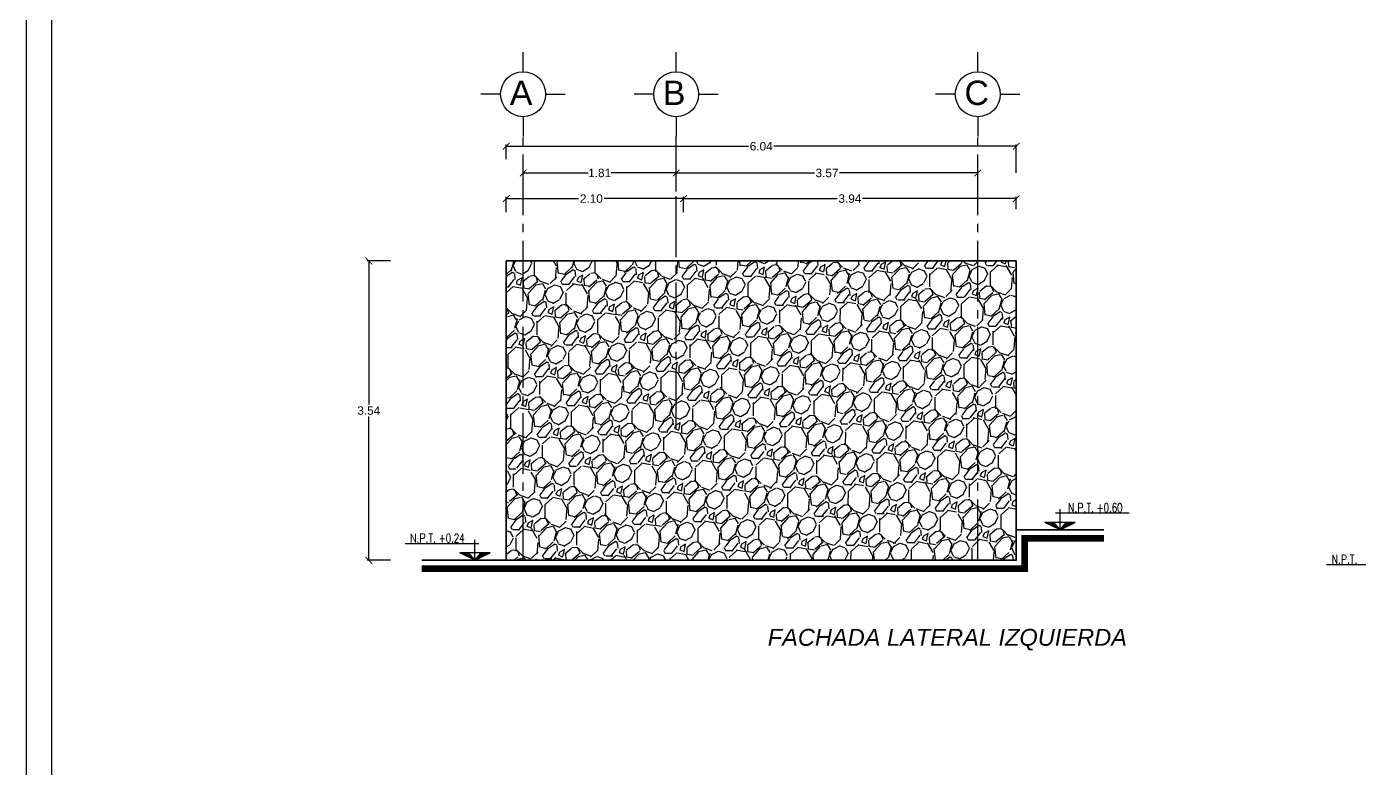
# Model space of a CAD drawing. Header units: millimetres. Extents: x 525387 to 527545, y 2235066 to 2235448.
# Drawn here: x 525706.13 to 525721.91, y 2235186.83 to 2235195.6 of the extents above; entities that cross this region are included whole.
import ezdxf
from ezdxf.enums import TextEntityAlignment as Align

# ---------------------------------------------------------------- set-up
doc = ezdxf.new("R2010")
doc.units = ezdxf.units.MM
doc.linetypes.add('ACAD_ISO04W100', pattern=[30, 24, -3, 0, -3])
for name, color, linetype in [('auxiliar', 6, 'Continuous'), ('COTAS', 2, 'Continuous'), ('EJES', 1, 'Continuous'), ('pie de plano', 7, 'Continuous'), ('Texto', 7, 'Continuous')]:
    doc.layers.add(name, color=color, linetype=linetype)
doc.layers.add('muro', color=5, linetype='Continuous', lineweight=35)
doc.styles.add('ARIAL', font='ariali.ttf')
doc.styles.add('ROMANS', font='romans')
doc.styles.get("Standard").update_dxf_attribs({"font": 'arial.ttf'})
doc.styles.add('STYLE1', font='arial.ttf')
doc.dimstyles.new('ISO-25', dxfattribs={"dimtxt": 0.04, "dimasz": 0.02, "dimexe": 0.02, "dimexo": 0.02, "dimgap": 0.02, "dimtad": 0, "dimtih": 1, "dimtoh": 1, "dimzin": 1, "dimdsep": 46, "dimtxsty": 'Standard', "dimcen": 0.02, "dimazin": 0, "dimtfac": 1, "dimtmove": 0, "dimatfit": 3, "dimfxl": 1, "dimarcsym": 0})

# ---------------------------------------------------------------- blocks, each defined once
blk = doc.blocks.new('EJE')
at = {"layer": 'EJES', "color": 2}
for p, q in [((-0.7800000000006548, 0.4159999999999116), (-0.7800000000006548, 0.7800000000000296)), ((-1.195999999999913, 0), (-1.5600000000004, 0)), ((-0.3640000000004875, 0), (0, 0)), ((-0.7800000000006548, -0.4160000000000679), (-0.7800000000006548, -0.7800000000000296))]:
    blk.add_line(p, q, dxfattribs=at)
at = {"layer": 'EJES', "color": 4}
blk.add_circle((-0.7800000000006548, 0), 0.4160000000000001, dxfattribs=at)
blk = doc.blocks.new('_ArchTick')
at = {"color": 0, "linetype": 'ByBlock', "lineweight": 0, "const_width": 0.15}
blk.add_lwpolyline([(-0.5, -0.5), (0.5, 0.5)], dxfattribs=at)
blk = doc.blocks.new('*D186')
at = {"layer": 'COTAS', "color": 0, "linetype": 'Continuous', "lineweight": -2, "transparency": 16777216}
for p, q in [((525712.0098729877, 2235193.652131418), (525712.0098729877, 2235193.892767716)), ((525712.0098729877, 2235193.872767716), (525712.7803592281, 2235193.872767716)), ((525713.8218823035, 2235193.872767716), (525713.0513960631, 2235193.872767716)), ((525713.8218823035, 2235193.652131418), (525713.8218823035, 2235193.892767716))]:
    blk.add_line(p, q, dxfattribs=at)
at = {"layer": 'Defpoints', "color": 0, "linetype": 'Continuous', "transparency": 16777216}
for p in [(525713.8218823035, 2235193.872767716), (525712.0098729877, 2235193.632131418), (525713.8218823035, 2235193.632131418)]:
    blk.add_point(p, dxfattribs=at)
at = {"layer": 'COTAS', "color": 0, "linetype": 'Continuous', "lineweight": -2, "transparency": 16777216, "xscale": 0.08, "yscale": 0.08, "zscale": 0.08, "rotation": 180}
blk.add_blockref('_ArchTick', (525712.0098729877, 2235193.872767716), dxfattribs=at)
at = {"layer": 'COTAS', "color": 0, "linetype": 'Continuous', "lineweight": -2, "transparency": 16777216, "xscale": 0.08, "yscale": 0.08, "zscale": 0.08}
blk.add_blockref('_ArchTick', (525713.8218823035, 2235193.872767716), dxfattribs=at)
at = {"layer": 'COTAS', "color": 0, "linetype": 'Continuous', "lineweight": -3, "transparency": 16777216, "insert": (525712.9158776456, 2235193.872767716), "char_height": 0.1, "attachment_point": 5}
blk.add_mtext('1.81', dxfattribs=at)
blk = doc.blocks.new('*D187')
at = {"layer": 'COTAS', "color": 0, "linetype": 'Continuous', "lineweight": -2, "transparency": 16777216}
for p, q in [((525713.8218823035, 2235193.652131418), (525713.8218823035, 2235193.892767716)), ((525713.8218823035, 2235193.872767716), (525715.4578286661, 2235193.872767716)), ((525717.3934612495, 2235193.872767716), (525715.757514887, 2235193.872767716)), ((525717.3934612495, 2235193.652131418), (525717.3934612495, 2235193.892767716))]:
    blk.add_line(p, q, dxfattribs=at)
at = {"layer": 'Defpoints', "color": 0, "linetype": 'Continuous', "transparency": 16777216}
for p in [(525717.3934612495, 2235193.872767716), (525713.8218823035, 2235193.632131418), (525717.3934612495, 2235193.632131418)]:
    blk.add_point(p, dxfattribs=at)
at = {"layer": 'COTAS', "color": 0, "linetype": 'Continuous', "lineweight": -2, "transparency": 16777216, "xscale": 0.08, "yscale": 0.08, "zscale": 0.08, "rotation": 180}
blk.add_blockref('_ArchTick', (525713.8218823035, 2235193.872767716), dxfattribs=at)
at = {"layer": 'COTAS', "color": 0, "linetype": 'Continuous', "lineweight": -2, "transparency": 16777216, "xscale": 0.08, "yscale": 0.08, "zscale": 0.08}
blk.add_blockref('_ArchTick', (525717.3934612495, 2235193.872767716), dxfattribs=at)
at = {"layer": 'COTAS', "color": 0, "linetype": 'Continuous', "lineweight": -3, "transparency": 16777216, "insert": (525715.6076717766, 2235193.872767716), "char_height": 0.1, "attachment_point": 5}
blk.add_mtext('3.57', dxfattribs=at)
blk = doc.blocks.new('*D188')
at = {"layer": 'COTAS', "color": 0, "linetype": 'Continuous', "lineweight": -2, "transparency": 16777216}
for p, q in [((525711.8098729877, 2235194.036261969), (525711.8098729877, 2235194.208773291)), ((525711.8098729877, 2235194.188773291), (525714.6788982172, 2235194.188773291)), ((525717.847814306, 2235194.188773291), (525714.9787890767, 2235194.188773291)), ((525717.847814306, 2235193.874105571), (525717.847814306, 2235194.208773291))]:
    blk.add_line(p, q, dxfattribs=at)
at = {"layer": 'Defpoints', "color": 0, "linetype": 'Continuous', "transparency": 16777216}
for p in [(525717.847814306, 2235194.188773291), (525711.8098729877, 2235194.016261969), (525717.847814306, 2235193.854105571)]:
    blk.add_point(p, dxfattribs=at)
at = {"layer": 'COTAS', "color": 0, "linetype": 'Continuous', "lineweight": -2, "transparency": 16777216, "xscale": 0.08, "yscale": 0.08, "zscale": 0.08, "rotation": 180}
blk.add_blockref('_ArchTick', (525711.8098729877, 2235194.188773291), dxfattribs=at)
at = {"layer": 'COTAS', "color": 0, "linetype": 'Continuous', "lineweight": -2, "transparency": 16777216, "xscale": 0.08, "yscale": 0.08, "zscale": 0.08}
blk.add_blockref('_ArchTick', (525717.847814306, 2235194.188773291), dxfattribs=at)
at = {"layer": 'COTAS', "color": 0, "linetype": 'Continuous', "lineweight": -3, "transparency": 16777216, "insert": (525714.8288436469, 2235194.188773291), "char_height": 0.1, "attachment_point": 5}
blk.add_mtext('6.04', dxfattribs=at)
blk = doc.blocks.new('*D189')
at = {"layer": 'COTAS', "color": 0, "linetype": 'Continuous', "lineweight": -2, "transparency": 16777216}
for p, q in [((525713.9099195683, 2235193.444571178), (525713.9099195683, 2235193.589452269)), ((525713.9099195683, 2235193.569452269), (525715.7292284652, 2235193.569452269)), ((525717.847814306, 2235193.569452269), (525716.0285054093, 2235193.569452269)), ((525717.847814306, 2235193.444571178), (525717.847814306, 2235193.589452269))]:
    blk.add_line(p, q, dxfattribs=at)
at = {"layer": 'Defpoints', "color": 0, "linetype": 'Continuous', "transparency": 16777216}
for p in [(525717.847814306, 2235193.569452269), (525713.9099195683, 2235193.424571178), (525717.847814306, 2235193.424571178)]:
    blk.add_point(p, dxfattribs=at)
at = {"layer": 'COTAS', "color": 0, "linetype": 'Continuous', "lineweight": -2, "transparency": 16777216, "xscale": 0.08, "yscale": 0.08, "zscale": 0.08, "rotation": 180}
blk.add_blockref('_ArchTick', (525713.9099195683, 2235193.569452269), dxfattribs=at)
at = {"layer": 'COTAS', "color": 0, "linetype": 'Continuous', "lineweight": -2, "transparency": 16777216, "xscale": 0.08, "yscale": 0.08, "zscale": 0.08}
blk.add_blockref('_ArchTick', (525717.847814306, 2235193.569452269), dxfattribs=at)
at = {"layer": 'COTAS', "color": 0, "linetype": 'Continuous', "lineweight": -3, "transparency": 16777216, "insert": (525715.8788669372, 2235193.569452269), "char_height": 0.1, "attachment_point": 5}
blk.add_mtext('3.94', dxfattribs=at)
blk = doc.blocks.new('*D190')
at = {"layer": 'COTAS', "color": 0, "linetype": 'Continuous', "lineweight": -2, "transparency": 16777216}
for p, q in [((525711.8098729877, 2235193.40869301), (525711.8098729877, 2235193.589452269)), ((525711.8098729877, 2235193.569452269), (525712.6673558216, 2235193.569452269)), ((525713.9099195683, 2235193.569452269), (525712.9684745119, 2235193.569452269)), ((525713.9099195683, 2235193.40869301), (525713.9099195683, 2235193.589452269))]:
    blk.add_line(p, q, dxfattribs=at)
at = {"layer": 'Defpoints', "color": 0, "linetype": 'Continuous', "transparency": 16777216}
for p in [(525713.9099195683, 2235193.569452269), (525711.8098729877, 2235193.38869301), (525713.9099195683, 2235193.38869301)]:
    blk.add_point(p, dxfattribs=at)
at = {"layer": 'COTAS', "color": 0, "linetype": 'Continuous', "lineweight": -2, "transparency": 16777216, "xscale": 0.08, "yscale": 0.08, "zscale": 0.08, "rotation": 180}
blk.add_blockref('_ArchTick', (525711.8098729877, 2235193.569452269), dxfattribs=at)
at = {"layer": 'COTAS', "color": 0, "linetype": 'Continuous', "lineweight": -2, "transparency": 16777216, "xscale": 0.08, "yscale": 0.08, "zscale": 0.08}
blk.add_blockref('_ArchTick', (525713.9099195683, 2235193.569452269), dxfattribs=at)
at = {"layer": 'COTAS', "color": 0, "linetype": 'Continuous', "lineweight": -3, "transparency": 16777216, "insert": (525712.8179151667, 2235193.569452269), "char_height": 0.1, "attachment_point": 5}
blk.add_mtext('2.10', dxfattribs=at)
blk = doc.blocks.new('*D202')
at = {"layer": 'COTAS', "color": 0, "linetype": 'Continuous', "lineweight": -2, "transparency": 16777216}
for p, q in [((525710.4380117189, 2235192.831884709), (525710.1622142794, 2235192.831884709)), ((525710.1822142794, 2235192.831884709), (525710.1822142794, 2235191.132976114)), ((525710.1822142794, 2235189.29188471), (525710.1822142794, 2235190.990793304)), ((525710.4380117189, 2235189.29188471), (525710.1622142794, 2235189.29188471))]:
    blk.add_line(p, q, dxfattribs=at)
at = {"layer": 'Defpoints', "color": 0, "linetype": 'Continuous', "transparency": 16777216}
for p in [(525710.4580117189, 2235192.831884709), (525710.1822142794, 2235189.29188471), (525710.4580117189, 2235189.29188471)]:
    blk.add_point(p, dxfattribs=at)
at = {"layer": 'COTAS', "color": 0, "linetype": 'Continuous', "lineweight": -2, "transparency": 16777216, "xscale": 0.08, "yscale": 0.08, "zscale": 0.08}
for p, rotation in [((525710.1822142794, 2235192.831884709), 90), ((525710.1822142794, 2235189.29188471), 270)]:
    blk.add_blockref('_ArchTick', p, dxfattribs=dict(at, rotation=rotation))
at = {"layer": 'COTAS', "color": 0, "linetype": 'Continuous', "lineweight": -3, "transparency": 16777216, "insert": (525710.1822142799, 2235191.061884709), "char_height": 0.1, "attachment_point": 5}
blk.add_mtext('3.54', dxfattribs=at)

msp = doc.modelspace()

# ---------------------------------------------------------------- hatches: boundary and pattern name
at = {"layer": 'muro', "linetype": 'Continuous', "lineweight": -3}
h = msp.add_hatch(dxfattribs=at)
h.set_pattern_fill('GRAVEL', color=41, scale=0.02, angle=47.51999999999998)
h.set_pattern_definition([(275.5327875, (-63.09181854660864, 0.6128218643304063), (0.6273574399329953, -6.084874907716776), [0.06834428800000002, -6.766096727913001]), (232.489741, (-63.08522909623413, 0.5447958579522425), (3.742172111715657, 4.838949047705952), [0.117280944, -11.6108097787048]), (180.0304470999999, (-63.15664184826263, 0.4517634439896039), (7.551913965062459, -0.02719309270098558), [0.08269630400000003, -8.18694455882]), (314.793689, (-63.19677461830308, 0.2198800785472323), (-7.150064205075684, 7.236037994876192), [0.106800904, -10.5732874851476]), (340.35365418, (-63.12152740960856, 0.1440890079407018), (-6.21122529612089, 2.243545479999107), [0.10472674, -10.3679615490688]), (44.79368899999994, (-63.02289711819911, 0.1088784183902967), (-7.236037994876193, -7.150064205075684), [0.106800904, -10.5732874851476]), (85.21424046999998, (-62.94710604759258, 0.1841256270848119), (-0.713331228173657, -8.301227292328909), [0.1412387319999999, -13.9826230628494]), (119.77532837, (-62.93532248577203, 0.3248718343900932), (-5.84096313304669, 10.17011610938574), [0.133343904, -13.201051320381]), (168.94956562, (-63.00154112635448, 0.4406116341108994), (-7.615089159364971, 1.462644555222756), [0.1071626, -10.6091091397424]), (222.7563583, (-63.10671692312351, 0.4611518330875113), (4.148416395991575, 3.778154232620082), [0.122342656, -5.99478739]), (269.9174378, (-63.19654663236199, 0.3780956151497122), (0.004394501780385696, -8.26963969519556), [0.158215584, -15.6633545024354]), (186.3340748299999, (-62.85338967580667, 0.5873594848637503), (-4.649423447424813, -0.5641822458481003), [0.054000908, -5.346113164868801]), (218.9892344, (-62.90706116758197, 0.5814017864310977), (5.209211191337308, 4.184398494891988), [0.102736396, -10.170927799408]), (272.52, (-62.98691468079561, 0.5167625257032717), (0.3746566636179876, -0.343069066525513), [0.07184186799999998, -0.6465786216855998]), (250.71859051, (-63.05588831508654, 0.5317048472330728), (0.9660320055696191, 2.559421451071473), [0.03868826400000001, -3.8301244737788]), (339.3214094900001, (-63.06866344983479, 0.4951868087840516), (-1.467039057424998, 0.6545505358561683), [0.05471312400000002, -2.680950598]), (78.48375653, (-63.01747502081197, 0.4758661686762217), (0.2798938724068459, 1.810108123894643), [0.088863932, -2.873259630582]), (209.08505118, (-62.99973376055877, 0.5629408842062078), (1.060794796647549, 0.4062442607659413), [0.06425742800000002, -1.5421796233656]), (63.90954033399998, (-63.26764350841957, 0.2778859438856393), (2.306720674400933, 4.775773835756019), [0.09001760000000003, -8.911765334507802]), (117.86617594, (-63.22805460029113, 0.3587310300269653), (2.748947033521418, -5.272386386344656), [0.075519788, -7.476443135640001]), (340.71859051, (-63.07466509328236, 0.6315546975113039), (-2.559421451073359, 0.9660320055702818), [0.07737602000000002, -3.7914367177788]), (31.13045967000001, (-63.00162901638431, 0.6060044280148138), (-4.554660655918425, -2.717359436921628), [0.09001760000000003, -8.911765334508]), (26.96395478000001, (-63.03535637697644, 0.06518312263984131), (-2.46465865986332, -1.187145185038752), [0.08680703999999996, -4.253546862621199]), (342.2951406, (-62.95798592651528, 0.1045440448271849), (-5.836568633452923, 1.90047641053246), [0.072734424, -7.200718676144002]), (114.32140949, (-62.69657773899915, 0.2922321976220028), (-1.187145185193641, 2.464658659788772), [0.07737602000000002, -3.7914367177788]), (64.87402463999999, (-62.72844552791413, 0.3627412667526472), (-2.961271209956159, -6.242812893326421), [0.08515654800000004, -8.430475196040002]), (116.96395478, (-62.86468158159663, 0.1086504324492062), (1.187145185021635, -2.464658659871579), [0.04340352, -4.296950382621201]), (148.829932474, (-62.71716188299068, 0.2697527978049257), (-1.841695720997398, 0.997619602483961), [0.02590292, -2.564398992905201]), (213.483756532, (-62.73932540683683, 0.2831596844950202), (1.403863863194308, 0.7809009243283227), [0.10472674, -1.9898109178138]), (233.52900596, (-62.82667205332282, 0.2253818050977038), (3.056034001422586, 4.089635702864697), [0.09705340000000001, -9.608272972667402]), (351.21006753, (-62.98375592108636, 0.4449899526889284), (-1.092382393783055, 0.3114814693571332), [0.073264776, -1.758355271936]), (40.67722659000002, (-62.91135159613017, 0.4337941977953069), (6.581487457871514, 5.683025148798748), [0.127911352, -12.6632018130062]), (108.4653959, (-62.81434462959025, 0.5171662917040305), (1.250320379162404, -3.900110120169852), [0.05230164800000001, -5.177878463622001]), (137.52, (-62.83091027598959, 0.5667753408722215), (-0.717725730143433, -0.03158759709247172), [0.03048000000000001, -0.4775200000000001]), (167.77643716, (-62.84477313456188, 0.2281807438211091), (3.99487291136442, -0.9028568114857463), [0.07057339200000001, -6.986788154640001]), (95.53278749999993, (-62.91374676885281, 0.2431230653509101), (-0.627357439911695, 6.08487490771884), [0.136688576, -6.697752439912999]), (47.51999999999998, (-62.92692566960181, 0.3791750781072377), (-0.03158759709247172, 0.717725730143433), [0.13208, -0.3759200000000001]), (12.82484650000002, (-62.83772771230519, 0.4765858106479053), (6.053287309852534, 1.345083173776907), [0.08032191199999997, -7.951863344827999]), (301.5746041, (-62.75940963393126, 0.4944149609309459), (1.155557587976896, -1.746932929699745), [0.073965816, -3.624330007754401]), (255.16597536, (-62.72068046368577, 0.4313990250726604), (-2.771745628541102, -10.5491672738024), [0.12042902, -11.9224928845876]), (222.94607874, (-62.75151273465814, 0.3149835283950876), (-4.834554528448964, -4.527467560507797), [0.127405892, -12.613169291248])])
h.paths.add_polyline_path([(525717.847814306, 2235189.291884709), (525717.847814306, 2235189.651884709), (525717.847814306, 2235192.831884709), (525711.8098729877, 2235192.831884709), (525711.8098729877, 2235189.291884709)])

# ---------------------------------------------------------------- linework, layer by layer
at = {"layer": 'auxiliar', "color": 1, "linetype": 'Continuous', "lineweight": -3}
for points in [[(525706.1314823438, 2235207.971167791), (525751.1314823438, 2235207.971167791), (525751.1314823438, 2235177.971167791), (525706.1314823438, 2235177.971167791)], [(525706.4314823437, 2235207.671167791), (525750.8314823437, 2235207.671167791), (525750.8314823437, 2235178.271167791), (525706.4314823437, 2235178.271167791)]]:
    msp.add_lwpolyline(points, close=True, dxfattribs=at)
at = {"layer": 'EJES', "linetype": 'ACAD_ISO04W100', "ltscale": 0.03}
for p, q in [((525712.0098729877, 2235189.291884709), (525712.0098729877, 2235194.305257861)), ((525713.8218823035, 2235190.837031038), (525713.8218823035, 2235194.305257861)), ((525717.3934612495, 2235189.291884709), (525717.3934612495, 2235194.305257861))]:
    msp.add_line(p, q, dxfattribs=at)
at = {"layer": 'muro'}
for p, q in [((525711.8098729877, 2235192.831884709), (525711.8098729877, 2235189.291884709)), ((525717.847814306, 2235192.831884709), (525711.8098729877, 2235192.831884709)), ((525717.847814306, 2235192.831884709), (525717.847814306, 2235189.291884709))]:
    msp.add_line(p, q, dxfattribs=at)
at = {"layer": 'muro', "const_width": 0.08}
msp.add_lwpolyline([(525718.8858022047, 2235189.551884708), (525717.947814306, 2235189.551884708), (525717.947814306, 2235189.191884709), (525710.8098729878, 2235189.191884709)], dxfattribs=at)
at = {"layer": 'muro'}
msp.add_lwpolyline([(525718.8858022047, 2235189.651884709), (525717.847814306, 2235189.651884709), (525717.847814306, 2235189.291884709), (525710.8098729878, 2235189.291884709)], dxfattribs=at)
at = {"layer": 'Texto'}
for p, q in [((525718.3668082554, 2235189.651884709), (525718.3668082554, 2235189.894787476)), ((525718.5449590436, 2235189.739674657), (525718.1886574677, 2235189.739674657)), ((525718.3668082554, 2235189.651884709), (525718.1886574677, 2235189.739674657)), ((525718.3668082554, 2235189.651884709), (525718.2941527499, 2235189.739674657)), ((525719.1851446643, 2235189.847360346), (525718.3123525789, 2235189.847360346)), ((525718.3668082554, 2235189.651884709), (525718.5449590436, 2235189.739674657)), ((525718.3668082554, 2235189.651884709), (525718.4394637614, 2235189.739674657)), ((525711.486924133, 2235189.487360347), (525710.6141320476, 2235189.487360347)), ((525711.4394970031, 2235189.291884709), (525711.4394970031, 2235189.534787477)), ((525711.6176477913, 2235189.379674657), (525711.2613462154, 2235189.379674657)), ((525711.4394970031, 2235189.291884709), (525711.2613462154, 2235189.379674657)), ((525711.4394970031, 2235189.291884709), (525711.3668414976, 2235189.379674657)), ((525711.4394970031, 2235189.291884709), (525711.6176477913, 2235189.379674657)), ((525711.4394970031, 2235189.291884709), (525711.5121525091, 2235189.379674657)), ((525722.3964596541, 2235189.237360347), (525721.5236675687, 2235189.237360347))]:
    msp.add_line(p, q, dxfattribs=at)
for points in [[(525718.2941527499, 2235189.739674657), (525718.1886574677, 2235189.739674657), (525718.3668082554, 2235189.651884709)], [(525718.5449590436, 2235189.739674657), (525718.4394637614, 2235189.739674657), (525718.3668082554, 2235189.651884709)], [(525711.3668414976, 2235189.379674657), (525711.2613462154, 2235189.379674657), (525711.4394970031, 2235189.291884709)], [(525711.6176477913, 2235189.379674657), (525711.5121525091, 2235189.379674657), (525711.4394970031, 2235189.291884709)]]:
    msp.add_solid(points, dxfattribs=at)

# ---------------------------------------------------------------- block references
at = {"layer": 'EJES', "lineweight": -3, "xscale": 0.6400000000000001, "yscale": 0.6400000000000001, "zscale": 0.6400000000000001}
for p in [(525712.5090729877, 2235194.804457861), (525714.3210823034, 2235194.804457861), (525717.8926612495, 2235194.804457861)]:
    msp.add_blockref('EJE', p, dxfattribs=at)

# ---------------------------------------------------------------- texts
at = {"layer": 'EJES', "color": 7, "lineweight": -3, "style": 'STYLE1'}
for s, p in [('A', (525711.8517059286, 2235194.677149002)), ('B', (525713.6637152443, 2235194.677149002)), ('C', (525717.2352941904, 2235194.677149002))]:
    msp.add_text(s, height=0.288, dxfattribs=at).set_placement(p)
at = {"layer": 'pie de plano', "style": 'ARIAL'}
msp.add_text('FACHADA LATERAL IZQUIERDA', height=0.2, dxfattribs=at).set_placement((525714.9058262222, 2235188.27969413))
at = {"layer": 'Texto', "style": 'ROMANS', "width": 0.6585600002753464}
for p, p2 in [((525718.4622429761, 2235189.860666341), (525718.8244509762, 2235189.860666341)), ((525710.6719781278, 2235189.500666341), (525711.034186128, 2235189.500666341)), ((525721.5815136489, 2235189.250666341), (525721.943721649, 2235189.250666341))]:
    msp.add_text('N.P.T. ', height=0.105, dxfattribs=at).set_placement(p, p2, align=Align.FIT)
at = {"layer": 'Texto', "style": 'ROMANS', "flags": 8}
for tag, width, p, p2 in [('+0.60', 0.6585599994787608, (525718.8007799874, 2235189.860417522), (525719.1070103871, 2235189.860417522)), ('+0.24', 0.6515540420374976, (525711.0105151391, 2235189.500417522), (525711.3167455388, 2235189.500417522))]:
    msp.add_attdef(tag, text='%%p0.00', height=0.105, dxfattribs=dict(at, width=width)).set_placement(p, p2, align=Align.FIT)

# ---------------------------------------------------------------- dimensions: what is measured, and where the dimension line sits
at = {"layer": 'COTAS', "linetype": 'Continuous', "lineweight": -3}
for base, p1, p2, picture, middle in [((525717.847814306, 2235194.188773291), (525711.8098729877, 2235194.016261969), (525717.847814306, 2235193.854105571), '*D188', (525714.8288436469, 2235194.188773291)), ((525713.8218823035, 2235193.872767716), (525712.0098729877, 2235193.632131418), (525713.8218823035, 2235193.632131418), '*D186', (525712.9158776456, 2235193.872767716)), ((525717.3934612495, 2235193.872767716), (525713.8218823035, 2235193.632131418), (525717.3934612495, 2235193.632131418), '*D187', (525715.6076717766, 2235193.872767716)), ((525717.847814306, 2235193.569452269), (525713.9099195683, 2235193.424571178), (525717.847814306, 2235193.424571178), '*D189', (525715.8788669372, 2235193.569452269))]:
    dim = msp.add_linear_dim(base=base, p1=p1, p2=p2, dimstyle='ISO-25', override={"dimtxt": 0.1, "dimasz": 0.08, "dimblk1": 'ArchTick', "dimblk2": 'ArchTick', "dimsah": 1}, dxfattribs=at)
    dim.commit()
    dim.dimension.update_dxf_attribs({"geometry": picture, "text_midpoint": middle})
dim = msp.add_linear_dim(base=(525713.9099195683, 2235193.569452269), p1=(525711.8098729877, 2235193.38869301), p2=(525713.9099195683, 2235193.38869301), dimstyle='ISO-25', override={"dimtxt": 0.1, "dimasz": 0.08, "dimblk1": 'ArchTick', "dimblk2": 'ArchTick', "dimsah": 1}, dxfattribs=at)
dim.commit()
dim.dimension.update_dxf_attribs({"geometry": '*D190', "text_midpoint": (525712.8179151667, 2235193.569452269), "dimtype": 160})
dim = msp.add_aligned_dim(p1=(525710.4580117187, 2235192.831884708), p2=(525710.4580117187, 2235189.291884709), distance=-0.2757974392734468, dimstyle='ISO-25', override={"dimtxt": 0.1, "dimasz": 0.08, "dimblk1": 'ArchTick', "dimblk2": 'ArchTick', "dimsah": 1}, dxfattribs=at)
dim.commit()
dim.dimension.update_dxf_attribs({"geometry": '*D202', "text_midpoint": (525710.1822142799, 2235191.061884709)})

doc.saveas('drawing.dxf')
